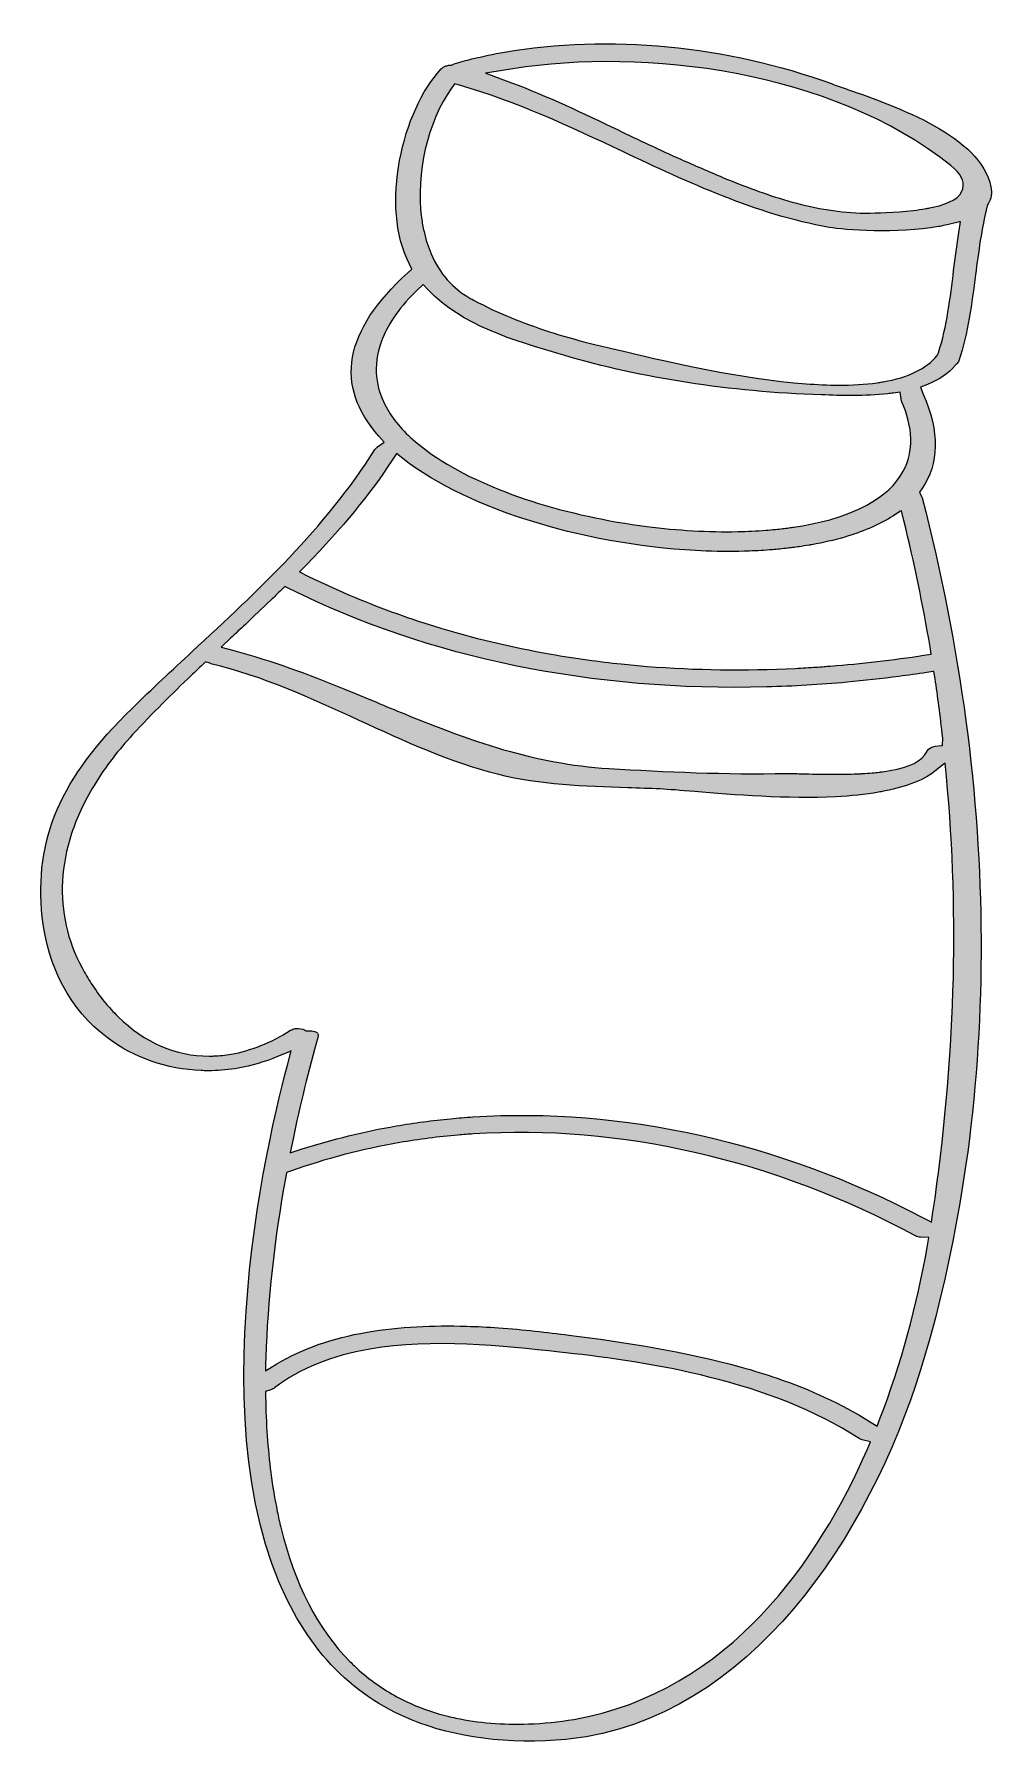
# Model space of a CAD drawing. Header units: inches. Extents: x -812 to 7891, y -3575 to 2748.
# Drawn here: x 1741.4 to 2004.3, y -940.8 to -476 of the extents above; entities that cross this region are included whole.
import ezdxf

# ---------------------------------------------------------------- set-up
doc = ezdxf.new("R2010")
doc.units = ezdxf.units.IN
doc.header["$MEASUREMENT"] = 0
doc.layers.add('Layer 1', color=7, linetype='Continuous')

# ---------------------------------------------------------------- blocks, each defined once
blk = doc.blocks.new('block 75')
at = {"layer": 'Layer 1', "lineweight": 0}
for points, knots in [([(2001.64, -517.55), (1998.93, -503.76), (1976.23, -495.8), (1962.66, -491.03), (1961.08, -490.48), (1959.61, -489.96), (1958.29, -489.47), (1929.96, -479.13), (1897.53, -476.01), (1869.33, -480.89), (1866.36, -481.41), (1863.43, -482.02), (1860.51, -482.75), (1858.9, -483.15), (1857.29, -483.58), (1855.69, -484.06), (1855.69, -484.06), (1854.91, -484.45), (1854.91, -484.45), (1854.91, -484.45), (1854.77, -484.46), (1854.77, -484.46), (1854.77, -484.46), (1854.52, -484.48), (1854.52, -484.48), (1854.33, -484.46), (1854.15, -484.49), (1853.97, -484.53), (1853.78, -484.56), (1853.6, -484.6), (1853.43, -484.66), (1852.91, -484.83), (1852.47, -485.11), (1852.11, -485.48), (1841.61, -496.7), (1835.41, -522.87), (1843.48, -538.55), (1843.48, -538.55), (1844.18, -539.92), (1844.18, -539.92), (1844.18, -539.92), (1843.05, -540.93), (1843.05, -540.93), (1825.64, -556.65), (1823.01, -571.6), (1835.17, -585.34), (1835.17, -585.34), (1836.6, -586.97), (1836.6, -586.97), (1836.6, -586.97), (1834.84, -588.24), (1834.84, -588.24), (1834.53, -588.47), (1834.29, -588.71), (1834.12, -588.97), (1820.55, -610.47), (1802.19, -627.51), (1784.41, -643.97), (1779.02, -648.97), (1773.44, -654.14), (1768.05, -659.39), (1748.52, -678.39), (1741.44, -694.84), (1743.64, -716.17), (1745.03, -729.75), (1751.29, -741.38), (1761.26, -748.93), (1768.55, -754.45), (1777.53, -757.56), (1786.86, -757.92), (1787.42, -757.95), (1787.99, -757.96), (1788.56, -757.96), (1788.95, -757.96), (1789.35, -757.95), (1789.74, -757.95), (1792.11, -757.9), (1794.5, -757.67), (1796.88, -757.26), (1800.54, -756.61), (1804.15, -755.57), (1807.65, -754.12), (1807.65, -754.12), (1811.06, -752.7), (1811.06, -752.7), (1811.06, -752.7), (1811.35, -752.58), (1811.35, -752.58), (1811.35, -752.58), (1810.31, -756.45), (1810.31, -756.45), (1803.39, -782.58), (1783.52, -871.27), (1818.89, -915.66), (1824.6, -922.82), (1831.51, -928.43), (1839.58, -932.48), (1839.6, -932.49), (1839.63, -932.5), (1839.66, -932.52), (1851, -938.19), (1864.64, -940.77), (1880.47, -940.23), (1884.18, -940.1), (1887.91, -939.73), (1891.55, -939.1), (1891.56, -939.1), (1891.56, -939.1), (1891.56, -939.1), (1939.82, -930.76), (1970.88, -879.75), (1983.88, -834.8), (2004.33, -763.93), (2003.98, -683.39), (1982.93, -602.11), (1982.93, -602.11), (1982.73, -601.75), (1982.73, -601.75), (1982.73, -601.75), (1982.23, -600.59), (1982.23, -600.59), (1982.23, -600.59), (1982.86, -599.7), (1982.86, -599.7), (1987.57, -592.87), (1987.7, -584.18), (1983.25, -573.91), (1983.25, -573.91), (1982.47, -572.04), (1982.47, -572.04), (1982.47, -572.04), (1984.35, -571.28), (1984.35, -571.28), (1987.64, -569.96), (1990.12, -568.28), (1991.89, -566.12), (1991.89, -566.12), (1992.02, -565.97), (1992.02, -565.97), (1992.02, -565.97), (1992.17, -565.84), (1992.17, -565.84), (1992.6, -565.5), (1992.83, -565.23), (1992.95, -564.86), (1995.38, -557.28), (1996.44, -549.24), (1997.45, -541.46), (1998.24, -535.3), (1999.09, -528.92), (2000.62, -522.72), (2000.62, -522.72), (2000.68, -522.42), (2000.68, -522.42), (2000.68, -522.42), (2000.86, -522.13), (2000.86, -522.13), (2001.74, -520.73), (2001.99, -519.27), (2001.64, -517.55)], [0, 0, 0, 0, 1, 1, 1, 2, 2, 2, 3, 3, 3, 4, 4, 4, 5, 5, 5, 6, 6, 6, 7, 7, 7, 8, 8, 8, 9, 9, 9, 10, 10, 10, 11, 11, 11, 12, 12, 12, 13, 13, 13, 14, 14, 14, 15, 15, 15, 16, 16, 16, 17, 17, 17, 18, 18, 18, 19, 19, 19, 20, 20, 20, 21, 21, 21, 22, 22, 22, 23, 23, 23, 24, 24, 24, 25, 25, 25, 26, 26, 26, 27, 27, 27, 28, 28, 28, 29, 29, 29, 30, 30, 30, 31, 31, 31, 32, 32, 32, 33, 33, 33, 34, 34, 34, 35, 35, 35, 36, 36, 36, 37, 37, 37, 38, 38, 38, 39, 39, 39, 40, 40, 40, 41, 41, 41, 42, 42, 42, 43, 43, 43, 44, 44, 44, 45, 45, 45, 46, 46, 46, 47, 47, 47, 48, 48, 48, 49, 49, 49, 50, 50, 50, 51, 51, 51, 52, 52, 52, 53, 53, 53, 53]), ([(1985.81, -523.1), (1985.55, -523.16), (1985.29, -523.22), (1985.02, -523.27), (1984.66, -523.34), (1984.3, -523.41), (1983.92, -523.47), (1982.81, -523.66), (1981.66, -523.83), (1980.5, -523.96), (1975.46, -524.56), (1970.31, -524.66), (1967.76, -524.67), (1966.75, -524.67), (1966.14, -524.66), (1966.12, -524.66), (1959.52, -524.46), (1952.9, -523.19), (1946.4, -521.33), (1940.36, -519.6), (1934.43, -517.35), (1928.69, -514.96), (1924.79, -513.34), (1920.98, -511.65), (1917.29, -510.02), (1911.54, -507.48), (1905.79, -504.74), (1900.23, -502.07), (1890.84, -497.57), (1881.12, -492.91), (1871.24, -489.22), (1871.24, -489.22), (1864.25, -486.6), (1864.25, -486.6), (1864.25, -486.6), (1864.2, -486.58), (1864.2, -486.58), (1864.2, -486.58), (1871.63, -485.41), (1871.63, -485.41), (1907.35, -479.78), (1958.03, -485.75), (1990.73, -511.73), (1993.41, -513.86), (1994.51, -515.97), (1993.98, -518.04), (1993.36, -520.39), (1990.77, -522.03), (1985.81, -523.1)], [0, 0, 0, 0, 1, 1, 1, 2, 2, 2, 3, 3, 3, 4, 4, 4, 5, 5, 5, 6, 6, 6, 7, 7, 7, 8, 8, 8, 9, 9, 9, 10, 10, 10, 11, 11, 11, 12, 12, 12, 13, 13, 13, 14, 14, 14, 15, 15, 15, 16, 16, 16, 16]), ([(1855.75, -489.54), (1855.75, -489.54), (1857.1, -489.92), (1857.1, -489.92), (1872.63, -494.32), (1887.31, -501.25), (1901.51, -507.94), (1919.32, -516.33), (1937.72, -525.01), (1957.68, -528.58), (1961.77, -529.32), (1976.14, -530.28), (1987.39, -528.34), (1987.85, -528.26), (1988.3, -528.18), (1988.75, -528.08), (1989.34, -527.97), (1989.92, -527.84), (1990.49, -527.7), (1990.49, -527.7), (1993.09, -527.09), (1993.09, -527.09), (1993.09, -527.09), (1993.39, -527.02), (1993.39, -527.02), (1993.39, -527.02), (1992.91, -529.95), (1992.91, -529.95), (1992.35, -533.39), (1991.93, -536.85), (1991.5, -540.29), (1990.61, -547.72), (1989.66, -555.38), (1987.35, -562.73), (1987.35, -562.73), (1987.24, -563.08), (1987.24, -563.08), (1987.24, -563.08), (1987.01, -563.38), (1987.01, -563.38), (1984.11, -566.97), (1979.18, -569.39), (1972.33, -570.58), (1972.25, -570.59), (1972.17, -570.61), (1972.09, -570.62), (1971.63, -570.7), (1971.16, -570.77), (1970.68, -570.84), (1967.42, -571.29), (1963.86, -571.48), (1960.13, -571.47), (1957.29, -571.46), (1954.34, -571.33), (1951.35, -571.1), (1933.61, -569.78), (1914.03, -565.16), (1902.88, -562.53), (1902.88, -562.53), (1898.58, -561.54), (1898.58, -561.54), (1896.44, -561.05), (1894.36, -560.55), (1892.35, -560.03), (1888.55, -559.06), (1884.98, -558.03), (1881.59, -556.95), (1877.85, -555.74), (1874.35, -554.47), (1871.04, -553.1), (1867.54, -551.66), (1864.25, -550.11), (1861.14, -548.44), (1860.73, -548.23), (1860.32, -548.01), (1859.92, -547.79), (1855.28, -545.23), (1851.72, -541.13), (1849.41, -535.76), (1848.61, -533.9), (1847.96, -531.88), (1847.46, -529.72), (1847.18, -528.49), (1846.95, -527.22), (1846.79, -525.94), (1845.21, -513.92), (1848.36, -499.93), (1854.94, -490.68), (1854.94, -490.68), (1855.66, -489.66), (1855.66, -489.66), (1855.66, -489.66), (1855.75, -489.54), (1855.75, -489.54)], [0, 0, 0, 0, 1, 1, 1, 2, 2, 2, 3, 3, 3, 4, 4, 4, 5, 5, 5, 6, 6, 6, 7, 7, 7, 8, 8, 8, 9, 9, 9, 10, 10, 10, 11, 11, 11, 12, 12, 12, 13, 13, 13, 14, 14, 14, 15, 15, 15, 16, 16, 16, 17, 17, 17, 18, 18, 18, 19, 19, 19, 20, 20, 20, 21, 21, 21, 22, 22, 22, 23, 23, 23, 24, 24, 24, 25, 25, 25, 26, 26, 26, 27, 27, 27, 28, 28, 28, 29, 29, 29, 30, 30, 30, 31, 31, 31, 31]), ([(1845.04, -546.17), (1845.27, -545.93), (1845.51, -545.7), (1845.75, -545.47), (1845.75, -545.47), (1847.02, -544.27), (1847.02, -544.27), (1847.02, -544.27), (1847.19, -544.11), (1847.19, -544.11), (1847.19, -544.11), (1848.57, -545.56), (1848.57, -545.56), (1857.61, -555.17), (1872.05, -559.41), (1884.78, -563.15), (1884.78, -563.15), (1885.46, -563.35), (1885.46, -563.35), (1906.85, -569.64), (1930.37, -573.28), (1955.6, -574.12), (1960.87, -574.31), (1967.31, -574.53), (1973.64, -573.82), (1974.11, -573.76), (1974.59, -573.7), (1975.06, -573.64), (1975.06, -573.64), (1976.92, -573.37), (1976.92, -573.37), (1976.92, -573.37), (1977.27, -575.24), (1977.27, -575.24), (1977.27, -575.24), (1977.32, -575.79), (1977.32, -575.79), (1980.54, -583.02), (1980.7, -589.46), (1977.79, -594.87), (1973.89, -602.16), (1964.42, -607.3), (1950.41, -609.72), (1949.64, -609.85), (1948.87, -609.98), (1948.08, -610.09), (1947.63, -610.16), (1947.17, -610.22), (1946.71, -610.28), (1946.15, -610.36), (1945.59, -610.43), (1945.02, -610.5), (1944.37, -610.58), (1943.71, -610.65), (1943.04, -610.72), (1943.04, -610.72), (1942.97, -610.72), (1942.97, -610.72), (1942.14, -610.81), (1941.3, -610.88), (1940.46, -610.95), (1940.45, -610.94), (1940.44, -610.95), (1940.43, -610.95), (1937.94, -611.14), (1935.39, -611.27), (1932.79, -611.32), (1924.83, -611.48), (1916.45, -610.99), (1908.07, -609.92), (1886.59, -607.17), (1865.15, -600.57), (1851.02, -591.28), (1848.6, -589.69), (1846.39, -588.02), (1844.44, -586.28), (1841.11, -583.31), (1838.51, -580.13), (1836.81, -576.77), (1834.63, -572.45), (1833.3, -566.55), (1835.88, -559.54), (1837.39, -555.43), (1840.24, -550.94), (1845.04, -546.17)], [0, 0, 0, 0, 1, 1, 1, 2, 2, 2, 3, 3, 3, 4, 4, 4, 5, 5, 5, 6, 6, 6, 7, 7, 7, 8, 8, 8, 9, 9, 9, 10, 10, 10, 11, 11, 11, 12, 12, 12, 13, 13, 13, 14, 14, 14, 15, 15, 15, 16, 16, 16, 17, 17, 17, 18, 18, 18, 19, 19, 19, 20, 20, 20, 21, 21, 21, 22, 22, 22, 23, 23, 23, 24, 24, 24, 25, 25, 25, 26, 26, 26, 27, 27, 27, 28, 28, 28, 28]), ([(1985.43, -644.65), (1985.43, -644.65), (1983.43, -644.95), (1983.43, -644.95), (1974.89, -646.25), (1966.42, -647.23), (1958.04, -647.88), (1957.44, -647.94), (1956.84, -647.98), (1956.25, -648.02), (1955.54, -648.08), (1954.83, -648.13), (1954.12, -648.18), (1952.25, -648.3), (1950.38, -648.41), (1948.53, -648.51), (1934.78, -649.19), (1921.3, -649.01), (1908.16, -647.96), (1905.8, -647.77), (1903.44, -647.55), (1901.09, -647.31), (1898.02, -646.99), (1894.97, -646.62), (1891.95, -646.2), (1888.6, -645.74), (1885.29, -645.23), (1882, -644.65), (1871.15, -642.75), (1860.58, -640.22), (1850.35, -637.05), (1846.38, -635.84), (1842.47, -634.52), (1838.61, -633.1), (1830.87, -630.28), (1823.35, -627.07), (1816.06, -623.49), (1816.06, -623.49), (1813.61, -622.3), (1813.61, -622.3), (1813.61, -622.3), (1815.51, -620.33), (1815.51, -620.33), (1825.3, -610.23), (1832.7, -601.21), (1838.81, -591.89), (1838.81, -591.89), (1839.88, -590.26), (1839.88, -590.26), (1839.88, -590.26), (1839.99, -590.09), (1839.99, -590.09), (1839.99, -590.09), (1841.69, -591.43), (1841.69, -591.43), (1859.89, -605.79), (1893.39, -615.45), (1924.2, -616.6), (1928.18, -616.75), (1932.12, -616.76), (1935.97, -616.61), (1938.08, -616.54), (1940.17, -616.41), (1942.22, -616.23), (1943.59, -616.13), (1944.94, -616), (1946.28, -615.83), (1946.74, -615.78), (1947.19, -615.73), (1947.64, -615.67), (1948.25, -615.6), (1948.85, -615.51), (1949.45, -615.42), (1950.37, -615.29), (1951.29, -615.15), (1952.19, -614.99), (1952.28, -614.98), (1952.38, -614.97), (1952.47, -614.95), (1953.03, -614.85), (1953.58, -614.75), (1954.13, -614.65), (1957.15, -614.07), (1959.99, -613.38), (1962.63, -612.58), (1967.41, -611.12), (1971.55, -609.28), (1974.99, -607.08), (1974.99, -607.08), (1977.05, -605.78), (1977.05, -605.78), (1977.05, -605.78), (1977.31, -605.62), (1977.31, -605.62), (1977.31, -605.62), (1977.96, -608.3), (1977.96, -608.3), (1980.74, -619.59), (1983.13, -631.15), (1985.09, -642.66), (1985.09, -642.66), (1985.43, -644.65), (1985.43, -644.65)], [0, 0, 0, 0, 1, 1, 1, 2, 2, 2, 3, 3, 3, 4, 4, 4, 5, 5, 5, 6, 6, 6, 7, 7, 7, 8, 8, 8, 9, 9, 9, 10, 10, 10, 11, 11, 11, 12, 12, 12, 13, 13, 13, 14, 14, 14, 15, 15, 15, 16, 16, 16, 17, 17, 17, 18, 18, 18, 19, 19, 19, 20, 20, 20, 21, 21, 21, 22, 22, 22, 23, 23, 23, 24, 24, 24, 25, 25, 25, 26, 26, 26, 27, 27, 27, 28, 28, 28, 29, 29, 29, 30, 30, 30, 31, 31, 31, 32, 32, 32, 33, 33, 33, 34, 34, 34, 34]), ([(1805.78, -629.97), (1806.73, -629.06), (1807.68, -628.15), (1808.62, -627.23), (1808.62, -627.23), (1809.5, -626.36), (1809.5, -626.36), (1809.5, -626.36), (1809.61, -626.25), (1809.61, -626.25), (1809.61, -626.25), (1810.87, -626.87), (1810.87, -626.87), (1849.01, -645.8), (1893.26, -654.84), (1940.68, -653.57), (1947.89, -653.38), (1955.17, -652.95), (1962.51, -652.28), (1967.18, -651.86), (1971.88, -651.34), (1976.6, -650.71), (1979.12, -650.39), (1981.65, -650.03), (1984.19, -649.64), (1984.19, -649.64), (1985.86, -649.4), (1985.86, -649.4), (1985.86, -649.4), (1986.15, -649.36), (1986.15, -649.36), (1986.15, -649.36), (1986.46, -651.33), (1986.46, -651.33), (1987.15, -656.07), (1987.83, -661.19), (1988.54, -667.46), (1988.54, -667.46), (1988.48, -669.46), (1988.48, -669.46), (1988.48, -669.46), (1988.19, -669.49), (1988.19, -669.49), (1988.19, -669.49), (1986.5, -669.69), (1986.5, -669.69), (1985.7, -669.84), (1984.64, -670.21), (1984.12, -671.27), (1982.89, -673.74), (1979.64, -675.39), (1974.24, -676.33), (1973.57, -676.44), (1972.88, -676.55), (1972.17, -676.63), (1971.87, -676.68), (1971.56, -676.71), (1971.25, -676.74), (1970.64, -676.82), (1970.01, -676.88), (1969.37, -676.93), (1968.5, -677.01), (1967.61, -677.07), (1966.71, -677.12), (1966.38, -677.15), (1966.05, -677.17), (1965.71, -677.17), (1965.3, -677.19), (1964.89, -677.21), (1964.48, -677.23), (1962.49, -677.3), (1960.5, -677.32), (1958.59, -677.32), (1955.48, -677.32), (1952.59, -677.24), (1950.28, -677.18), (1950.28, -677.18), (1950.19, -677.18), (1950.19, -677.18), (1948.39, -677.11), (1946.96, -677.09), (1946.06, -677.1), (1929.56, -677.44), (1913.08, -676.64), (1897.71, -675.74), (1877.49, -674.56), (1859.47, -667.99), (1842.2, -660.92), (1839.62, -659.86), (1837.06, -658.8), (1834.51, -657.74), (1831.59, -656.52), (1828.64, -655.29), (1825.67, -654.09), (1816, -650.14), (1806.04, -646.38), (1795.71, -643.68), (1795.71, -643.68), (1792.26, -642.78), (1792.26, -642.78), (1792.26, -642.78), (1794.86, -640.32), (1794.86, -640.32), (1796.2, -639.06), (1797.54, -637.8), (1798.88, -636.54), (1801.19, -634.36), (1803.49, -632.17), (1805.78, -629.97)], [0, 0, 0, 0, 1, 1, 1, 2, 2, 2, 3, 3, 3, 4, 4, 4, 5, 5, 5, 6, 6, 6, 7, 7, 7, 8, 8, 8, 9, 9, 9, 10, 10, 10, 11, 11, 11, 12, 12, 12, 13, 13, 13, 14, 14, 14, 15, 15, 15, 16, 16, 16, 17, 17, 17, 18, 18, 18, 19, 19, 19, 20, 20, 20, 21, 21, 21, 22, 22, 22, 23, 23, 23, 24, 24, 24, 25, 25, 25, 26, 26, 26, 27, 27, 27, 28, 28, 28, 29, 29, 29, 30, 30, 30, 31, 31, 31, 32, 32, 32, 33, 33, 33, 34, 34, 34, 35, 35, 35, 36, 36, 36, 36]), ([(1811.19, -746.96), (1805.8, -750.36), (1800.34, -752.53), (1794.97, -753.46), (1793.41, -753.73), (1791.86, -753.89), (1790.33, -753.95), (1789.88, -753.97), (1789.44, -753.98), (1789, -753.98), (1779.91, -753.98), (1771.44, -750.29), (1764.32, -743.32), (1761.67, -740.74), (1759.21, -737.71), (1756.98, -734.24), (1756.11, -732.89), (1755.27, -731.48), (1754.47, -730), (1750.45, -722.54), (1748.7, -714.56), (1749.14, -706.37), (1749.37, -702.11), (1750.2, -697.79), (1751.62, -693.47), (1753.05, -689.1), (1755.08, -684.71), (1757.71, -680.37), (1759.23, -677.84), (1760.96, -675.32), (1762.89, -672.83), (1764.52, -670.71), (1766.3, -668.61), (1768.22, -666.53), (1773.57, -660.72), (1779.13, -655.24), (1784.15, -650.43), (1785.19, -649.43), (1786.2, -648.47), (1787.18, -647.54), (1787.18, -647.54), (1788.06, -646.74), (1788.06, -646.74), (1788.06, -646.74), (1789.19, -647.1), (1789.19, -647.1), (1789.36, -647.18), (1789.52, -647.24), (1789.46, -647.25), (1789.46, -647.25), (1789.45, -647.25), (1789.45, -647.26), (1803.67, -650.61), (1816.95, -656.74), (1829.79, -662.65), (1841.97, -668.27), (1854.55, -674.06), (1867.79, -677.41), (1878.89, -680.23), (1891.1, -680.62), (1902.9, -681), (1905.86, -681.1), (1908.77, -681.2), (1911.64, -681.32), (1914.01, -681.43), (1917.26, -681.71), (1921.1, -682.03), (1931.6, -682.9), (1946.23, -684.13), (1959.52, -683.43), (1963.56, -683.22), (1967.47, -682.83), (1971.1, -682.2), (1971.33, -682.16), (1971.55, -682.12), (1971.77, -682.08), (1974.83, -681.53), (1977.53, -680.82), (1979.88, -679.96), (1982.5, -679), (1984.68, -677.85), (1986.38, -676.51), (1986.38, -676.51), (1988.95, -674.49), (1988.95, -674.49), (1988.95, -674.49), (1989.22, -674.28), (1989.22, -674.28), (1989.22, -674.28), (1989.55, -677.9), (1989.55, -677.9), (1993.13, -716.78), (1991.91, -755.56), (1985.88, -796.4), (1985.88, -796.4), (1985.49, -799.16), (1985.49, -799.16), (1985.49, -799.16), (1985.21, -799.01), (1985.21, -799.01), (1985.21, -799.01), (1983.01, -797.86), (1983.01, -797.86), (1943.98, -777.34), (1901.3, -767.89), (1860.75, -770.53), (1858.74, -770.65), (1856.73, -770.81), (1854.73, -771), (1849.74, -771.48), (1844.79, -772.14), (1839.89, -772.98), (1831.22, -774.48), (1822.59, -776.6), (1814.28, -779.24), (1814.28, -779.24), (1811.06, -780.26), (1811.06, -780.26), (1811.06, -780.26), (1811.08, -780.19), (1811.08, -780.19), (1811.08, -780.19), (1811.74, -776.95), (1811.74, -776.95), (1813.75, -767.3), (1816.12, -757.6), (1818.6, -748.93), (1818.83, -748.15), (1818.6, -747.87), (1818.52, -747.78), (1818.2, -747.39), (1817.34, -747.01), (1816.07, -747.07), (1816.07, -747.07), (1815.99, -747.07), (1815.99, -747.07), (1815.99, -747.07), (1815.46, -747.1), (1815.46, -747.1), (1815.46, -747.1), (1815.45, -747.1), (1815.45, -747.1), (1815.45, -747.1), (1815, -746.87), (1815, -746.87), (1814.3, -746.55), (1813.55, -746.39), (1812.82, -746.44), (1812.82, -746.44), (1812.74, -746.44), (1812.74, -746.44), (1812.65, -746.45), (1812.55, -746.47), (1812.45, -746.48), (1812.01, -746.58), (1811.57, -746.72), (1811.19, -746.96)], [0, 0, 0, 0, 1, 1, 1, 2, 2, 2, 3, 3, 3, 4, 4, 4, 5, 5, 5, 6, 6, 6, 7, 7, 7, 8, 8, 8, 9, 9, 9, 10, 10, 10, 11, 11, 11, 12, 12, 12, 13, 13, 13, 14, 14, 14, 15, 15, 15, 16, 16, 16, 17, 17, 17, 18, 18, 18, 19, 19, 19, 20, 20, 20, 21, 21, 21, 22, 22, 22, 23, 23, 23, 24, 24, 24, 25, 25, 25, 26, 26, 26, 27, 27, 27, 28, 28, 28, 29, 29, 29, 30, 30, 30, 31, 31, 31, 32, 32, 32, 33, 33, 33, 34, 34, 34, 35, 35, 35, 36, 36, 36, 37, 37, 37, 38, 38, 38, 39, 39, 39, 40, 40, 40, 41, 41, 41, 42, 42, 42, 43, 43, 43, 44, 44, 44, 45, 45, 45, 46, 46, 46, 47, 47, 47, 48, 48, 48, 49, 49, 49, 50, 50, 50, 51, 51, 51, 52, 52, 52, 52]), ([(1804.39, -837.71), (1804.39, -837.71), (1804.44, -835.95), (1804.44, -835.95), (1804.89, -820.74), (1806.7, -804.2), (1809.86, -786.8), (1809.86, -786.8), (1810.05, -785.68), (1810.05, -785.68), (1810.05, -785.68), (1811.13, -785.29), (1811.13, -785.29), (1820.7, -781.87), (1830.72, -779.27), (1840.87, -777.51), (1846.11, -776.6), (1851.42, -775.92), (1856.76, -775.45), (1858.12, -775.34), (1859.48, -775.24), (1860.85, -775.15), (1900.67, -772.56), (1942.68, -782.16), (1981.13, -802.89), (1981.52, -803.11), (1981.98, -803.22), (1982.5, -803.23), (1982.5, -803.23), (1984.78, -803.3), (1984.78, -803.3), (1984.78, -803.3), (1984.38, -805.54), (1984.38, -805.54), (1981.47, -822.11), (1977.15, -837.88), (1971.53, -852.4), (1971.53, -852.4), (1970.66, -854.64), (1970.66, -854.64), (1970.66, -854.64), (1970.42, -854.49), (1970.42, -854.49), (1970.42, -854.49), (1968.63, -853.36), (1968.63, -853.36), (1960.9, -848.48), (1952.4, -844.66), (1943.52, -841.61), (1940.29, -840.49), (1937.01, -839.48), (1933.7, -838.56), (1918.17, -834.23), (1901.92, -831.81), (1886.84, -829.86), (1880.99, -829.1), (1874.5, -828.36), (1867.69, -827.89), (1864.84, -827.68), (1861.94, -827.53), (1859.01, -827.45), (1859.01, -827.45), (1858.98, -827.45), (1858.98, -827.45), (1850.02, -827.19), (1840.79, -827.55), (1832, -829.07), (1822.48, -830.71), (1814.22, -833.62), (1807.44, -837.69), (1807.44, -837.69), (1804.33, -839.57), (1804.33, -839.57), (1804.33, -839.57), (1804.39, -837.71), (1804.39, -837.71)], [0, 0, 0, 0, 1, 1, 1, 2, 2, 2, 3, 3, 3, 4, 4, 4, 5, 5, 5, 6, 6, 6, 7, 7, 7, 8, 8, 8, 9, 9, 9, 10, 10, 10, 11, 11, 11, 12, 12, 12, 13, 13, 13, 14, 14, 14, 15, 15, 15, 16, 16, 16, 17, 17, 17, 18, 18, 18, 19, 19, 19, 20, 20, 20, 21, 21, 21, 22, 22, 22, 23, 23, 23, 24, 24, 24, 25, 25, 25, 25]), ([(1827.31, -918.66), (1818.54, -909.8), (1812.25, -897.58), (1808.51, -882.13), (1808.16, -880.74), (1807.85, -879.32), (1807.56, -877.88), (1806.85, -874.49), (1806.27, -870.96), (1805.8, -867.28), (1804.97, -860.84), (1804.5, -853.96), (1804.38, -846.65), (1804.38, -846.65), (1804.36, -845.18), (1804.36, -845.18), (1804.36, -845.18), (1805.76, -844.73), (1805.76, -844.73), (1806.22, -844.59), (1806.52, -844.43), (1806.8, -844.22), (1813.73, -838.94), (1822.22, -835.49), (1832.73, -833.67), (1849.78, -830.72), (1868.91, -832.81), (1884.3, -834.49), (1884.3, -834.49), (1886.07, -834.69), (1886.07, -834.69), (1908.68, -837.15), (1941.53, -842.24), (1965.78, -857.98), (1966.01, -858.15), (1966.29, -858.26), (1966.62, -858.35), (1966.62, -858.35), (1968.89, -858.92), (1968.89, -858.92), (1968.89, -858.92), (1967.97, -861.05), (1967.97, -861.05), (1955.08, -890.44), (1930.79, -927.01), (1888.17, -934.38), (1884.17, -935.07), (1880.02, -935.49), (1875.85, -935.64), (1868.78, -935.88), (1862.2, -935.35), (1856.13, -934.04), (1855.4, -933.89), (1854.68, -933.73), (1853.97, -933.55), (1850.91, -932.79), (1847.98, -931.83), (1845.19, -930.67), (1845.19, -930.67), (1845.19, -930.67), (1845.18, -930.67), (1841.14, -928.99), (1837.39, -926.89), (1833.94, -924.38), (1832.05, -923), (1830.25, -921.49), (1828.54, -919.87), (1828.12, -919.47), (1827.71, -919.07), (1827.31, -918.66)], [0, 0, 0, 0, 1, 1, 1, 2, 2, 2, 3, 3, 3, 4, 4, 4, 5, 5, 5, 6, 6, 6, 7, 7, 7, 8, 8, 8, 9, 9, 9, 10, 10, 10, 11, 11, 11, 12, 12, 12, 13, 13, 13, 14, 14, 14, 15, 15, 15, 16, 16, 16, 17, 17, 17, 18, 18, 18, 19, 19, 19, 20, 20, 20, 21, 21, 21, 22, 22, 22, 23, 23, 23, 23])]:
    blk.add_open_spline(points, degree=3, knots=knots, dxfattribs=at)
blk = doc.blocks.new('block 58')
at = {"layer": 'Layer 1', "true_color": 0x264847}
h = blk.add_hatch(color=129, dxfattribs=at)
h.dxf.hatch_style = 2
edge = h.paths.add_edge_path()
edge.add_spline(control_points=[(2001.64, -517.55), (1998.93, -503.76), (1976.23, -495.8), (1962.66, -491.03), (1961.08, -490.48), (1959.61, -489.96), (1958.29, -489.47), (1929.96, -479.13), (1897.53, -476.01), (1869.33, -480.89), (1866.36, -481.41), (1863.43, -482.02), (1860.51, -482.75), (1858.9, -483.15), (1857.29, -483.58), (1855.69, -484.06), (1855.69, -484.06), (1854.91, -484.45), (1854.91, -484.45), (1854.91, -484.45), (1854.77, -484.46), (1854.77, -484.46), (1854.77, -484.46), (1854.52, -484.48), (1854.52, -484.48), (1854.33, -484.46), (1854.15, -484.49), (1853.97, -484.53), (1853.78, -484.56), (1853.6, -484.6), (1853.43, -484.66), (1852.91, -484.83), (1852.47, -485.11), (1852.11, -485.48), (1841.61, -496.7), (1835.41, -522.87), (1843.48, -538.55), (1843.48, -538.55), (1844.18, -539.92), (1844.18, -539.92), (1844.18, -539.92), (1843.05, -540.93), (1843.05, -540.93), (1825.64, -556.65), (1823.01, -571.6), (1835.17, -585.34), (1835.17, -585.34), (1836.6, -586.97), (1836.6, -586.97), (1836.6, -586.97), (1834.84, -588.24), (1834.84, -588.24), (1834.53, -588.47), (1834.29, -588.71), (1834.12, -588.97), (1820.55, -610.47), (1802.19, -627.51), (1784.41, -643.97), (1779.02, -648.97), (1773.44, -654.14), (1768.05, -659.39), (1748.52, -678.39), (1741.44, -694.84), (1743.64, -716.17), (1745.03, -729.75), (1751.29, -741.38), (1761.26, -748.93), (1768.55, -754.45), (1777.53, -757.56), (1786.86, -757.92), (1787.42, -757.95), (1787.99, -757.96), (1788.56, -757.96), (1788.95, -757.96), (1789.35, -757.95), (1789.74, -757.95), (1792.11, -757.9), (1794.5, -757.67), (1796.88, -757.26), (1800.54, -756.61), (1804.15, -755.57), (1807.65, -754.12), (1807.65, -754.12), (1811.06, -752.7), (1811.06, -752.7), (1811.06, -752.7), (1811.35, -752.58), (1811.35, -752.58), (1811.35, -752.58), (1810.31, -756.45), (1810.31, -756.45), (1803.39, -782.58), (1783.52, -871.27), (1818.89, -915.66), (1824.6, -922.82), (1831.51, -928.43), (1839.58, -932.48), (1839.6, -932.49), (1839.63, -932.5), (1839.66, -932.52), (1851, -938.19), (1864.64, -940.77), (1880.47, -940.23), (1884.18, -940.1), (1887.91, -939.73), (1891.55, -939.1), (1891.56, -939.1), (1891.56, -939.1), (1891.56, -939.1), (1939.82, -930.76), (1970.88, -879.75), (1983.88, -834.8), (2004.33, -763.93), (2003.98, -683.39), (1982.93, -602.11), (1982.93, -602.11), (1982.73, -601.75), (1982.73, -601.75), (1982.73, -601.75), (1982.23, -600.59), (1982.23, -600.59), (1982.23, -600.59), (1982.86, -599.7), (1982.86, -599.7), (1987.57, -592.87), (1987.7, -584.18), (1983.25, -573.91), (1983.25, -573.91), (1982.47, -572.04), (1982.47, -572.04), (1982.47, -572.04), (1984.35, -571.28), (1984.35, -571.28), (1987.64, -569.96), (1990.12, -568.28), (1991.89, -566.12), (1991.89, -566.12), (1992.02, -565.97), (1992.02, -565.97), (1992.02, -565.97), (1992.17, -565.84), (1992.17, -565.84), (1992.6, -565.5), (1992.83, -565.23), (1992.95, -564.86), (1995.38, -557.28), (1996.44, -549.24), (1997.45, -541.46), (1998.24, -535.3), (1999.09, -528.92), (2000.62, -522.72), (2000.62, -522.72), (2000.68, -522.42), (2000.68, -522.42), (2000.68, -522.42), (2000.86, -522.13), (2000.86, -522.13), (2001.74, -520.73), (2001.99, -519.27), (2001.64, -517.55)], knot_values=[0, 0, 0, 0, 1, 1, 1, 2, 2, 2, 3, 3, 3, 4, 4, 4, 5, 5, 5, 6, 6, 6, 7, 7, 7, 8, 8, 8, 9, 9, 9, 10, 10, 10, 11, 11, 11, 12, 12, 12, 13, 13, 13, 14, 14, 14, 15, 15, 15, 16, 16, 16, 17, 17, 17, 18, 18, 18, 19, 19, 19, 20, 20, 20, 21, 21, 21, 22, 22, 22, 23, 23, 23, 24, 24, 24, 25, 25, 25, 26, 26, 26, 27, 27, 27, 28, 28, 28, 29, 29, 29, 30, 30, 30, 31, 31, 31, 32, 32, 32, 33, 33, 33, 34, 34, 34, 35, 35, 35, 36, 36, 36, 37, 37, 37, 38, 38, 38, 39, 39, 39, 40, 40, 40, 41, 41, 41, 42, 42, 42, 43, 43, 43, 44, 44, 44, 45, 45, 45, 46, 46, 46, 47, 47, 47, 48, 48, 48, 49, 49, 49, 50, 50, 50, 51, 51, 51, 52, 52, 52, 53, 53, 53, 53], degree=3, periodic=1)
edge = h.paths.add_edge_path()
edge.add_spline(control_points=[(1985.81, -523.1), (1985.55, -523.16), (1985.29, -523.22), (1985.02, -523.27), (1984.66, -523.34), (1984.3, -523.41), (1983.92, -523.47), (1982.81, -523.66), (1981.66, -523.83), (1980.5, -523.96), (1975.46, -524.56), (1970.31, -524.66), (1967.76, -524.67), (1966.75, -524.67), (1966.14, -524.66), (1966.12, -524.66), (1959.52, -524.46), (1952.9, -523.19), (1946.4, -521.33), (1940.36, -519.6), (1934.43, -517.35), (1928.69, -514.96), (1924.79, -513.34), (1920.98, -511.65), (1917.29, -510.02), (1911.54, -507.48), (1905.79, -504.74), (1900.23, -502.07), (1890.84, -497.57), (1881.12, -492.91), (1871.24, -489.22), (1871.24, -489.22), (1864.25, -486.6), (1864.25, -486.6), (1864.25, -486.6), (1864.2, -486.58), (1864.2, -486.58), (1864.2, -486.58), (1871.63, -485.41), (1871.63, -485.41), (1907.35, -479.78), (1958.03, -485.75), (1990.73, -511.73), (1993.41, -513.86), (1994.51, -515.97), (1993.98, -518.04), (1993.36, -520.39), (1990.77, -522.03), (1985.81, -523.1)], knot_values=[0, 0, 0, 0, 1, 1, 1, 2, 2, 2, 3, 3, 3, 4, 4, 4, 5, 5, 5, 6, 6, 6, 7, 7, 7, 8, 8, 8, 9, 9, 9, 10, 10, 10, 11, 11, 11, 12, 12, 12, 13, 13, 13, 14, 14, 14, 15, 15, 15, 16, 16, 16, 16], degree=3, periodic=1)
edge = h.paths.add_edge_path()
edge.add_spline(control_points=[(1855.75, -489.54), (1855.75, -489.54), (1857.1, -489.92), (1857.1, -489.92), (1872.63, -494.32), (1887.31, -501.25), (1901.51, -507.94), (1919.32, -516.33), (1937.72, -525.01), (1957.68, -528.58), (1961.77, -529.32), (1976.14, -530.28), (1987.39, -528.34), (1987.85, -528.26), (1988.3, -528.18), (1988.75, -528.08), (1989.34, -527.97), (1989.92, -527.84), (1990.49, -527.7), (1990.49, -527.7), (1993.09, -527.09), (1993.09, -527.09), (1993.09, -527.09), (1993.39, -527.02), (1993.39, -527.02), (1993.39, -527.02), (1992.91, -529.95), (1992.91, -529.95), (1992.35, -533.39), (1991.93, -536.85), (1991.5, -540.29), (1990.61, -547.72), (1989.66, -555.38), (1987.35, -562.73), (1987.35, -562.73), (1987.24, -563.08), (1987.24, -563.08), (1987.24, -563.08), (1987.01, -563.38), (1987.01, -563.38), (1984.11, -566.97), (1979.18, -569.39), (1972.33, -570.58), (1972.25, -570.59), (1972.17, -570.61), (1972.09, -570.62), (1971.63, -570.7), (1971.16, -570.77), (1970.68, -570.84), (1967.42, -571.29), (1963.86, -571.48), (1960.13, -571.47), (1957.29, -571.46), (1954.34, -571.33), (1951.35, -571.1), (1933.61, -569.78), (1914.03, -565.16), (1902.88, -562.53), (1902.88, -562.53), (1898.58, -561.54), (1898.58, -561.54), (1896.44, -561.05), (1894.36, -560.55), (1892.35, -560.03), (1888.55, -559.06), (1884.98, -558.03), (1881.59, -556.95), (1877.85, -555.74), (1874.35, -554.47), (1871.04, -553.1), (1867.54, -551.66), (1864.25, -550.11), (1861.14, -548.44), (1860.73, -548.23), (1860.32, -548.01), (1859.92, -547.79), (1855.28, -545.23), (1851.72, -541.13), (1849.41, -535.76), (1848.61, -533.9), (1847.96, -531.88), (1847.46, -529.72), (1847.18, -528.49), (1846.95, -527.22), (1846.79, -525.94), (1845.21, -513.92), (1848.36, -499.93), (1854.94, -490.68), (1854.94, -490.68), (1855.66, -489.66), (1855.66, -489.66), (1855.66, -489.66), (1855.75, -489.54), (1855.75, -489.54)], knot_values=[0, 0, 0, 0, 1, 1, 1, 2, 2, 2, 3, 3, 3, 4, 4, 4, 5, 5, 5, 6, 6, 6, 7, 7, 7, 8, 8, 8, 9, 9, 9, 10, 10, 10, 11, 11, 11, 12, 12, 12, 13, 13, 13, 14, 14, 14, 15, 15, 15, 16, 16, 16, 17, 17, 17, 18, 18, 18, 19, 19, 19, 20, 20, 20, 21, 21, 21, 22, 22, 22, 23, 23, 23, 24, 24, 24, 25, 25, 25, 26, 26, 26, 27, 27, 27, 28, 28, 28, 29, 29, 29, 30, 30, 30, 31, 31, 31, 31], degree=3, periodic=1)
edge = h.paths.add_edge_path()
edge.add_spline(control_points=[(1985.43, -644.65), (1985.43, -644.65), (1983.43, -644.95), (1983.43, -644.95), (1974.89, -646.25), (1966.42, -647.23), (1958.04, -647.88), (1957.44, -647.94), (1956.84, -647.98), (1956.25, -648.02), (1955.54, -648.08), (1954.83, -648.13), (1954.12, -648.18), (1952.25, -648.3), (1950.38, -648.41), (1948.53, -648.51), (1934.78, -649.19), (1921.3, -649.01), (1908.16, -647.96), (1905.8, -647.77), (1903.44, -647.55), (1901.09, -647.31), (1898.02, -646.99), (1894.97, -646.62), (1891.95, -646.2), (1888.6, -645.74), (1885.29, -645.23), (1882, -644.65), (1871.15, -642.75), (1860.58, -640.22), (1850.35, -637.05), (1846.38, -635.84), (1842.47, -634.52), (1838.61, -633.1), (1830.87, -630.28), (1823.35, -627.07), (1816.06, -623.49), (1816.06, -623.49), (1813.61, -622.3), (1813.61, -622.3), (1813.61, -622.3), (1815.51, -620.33), (1815.51, -620.33), (1825.3, -610.23), (1832.7, -601.21), (1838.81, -591.89), (1838.81, -591.89), (1839.88, -590.26), (1839.88, -590.26), (1839.88, -590.26), (1839.99, -590.09), (1839.99, -590.09), (1839.99, -590.09), (1841.69, -591.43), (1841.69, -591.43), (1859.89, -605.79), (1893.39, -615.45), (1924.2, -616.6), (1928.18, -616.75), (1932.12, -616.76), (1935.97, -616.61), (1938.08, -616.54), (1940.17, -616.41), (1942.22, -616.23), (1943.59, -616.13), (1944.94, -616), (1946.28, -615.83), (1946.74, -615.78), (1947.19, -615.73), (1947.64, -615.67), (1948.25, -615.6), (1948.85, -615.51), (1949.45, -615.42), (1950.37, -615.29), (1951.29, -615.15), (1952.19, -614.99), (1952.28, -614.98), (1952.38, -614.97), (1952.47, -614.95), (1953.03, -614.85), (1953.58, -614.75), (1954.13, -614.65), (1957.15, -614.07), (1959.99, -613.38), (1962.63, -612.58), (1967.41, -611.12), (1971.55, -609.28), (1974.99, -607.08), (1974.99, -607.08), (1977.05, -605.78), (1977.05, -605.78), (1977.05, -605.78), (1977.31, -605.62), (1977.31, -605.62), (1977.31, -605.62), (1977.96, -608.3), (1977.96, -608.3), (1980.74, -619.59), (1983.13, -631.15), (1985.09, -642.66), (1985.09, -642.66), (1985.43, -644.65), (1985.43, -644.65)], knot_values=[0, 0, 0, 0, 1, 1, 1, 2, 2, 2, 3, 3, 3, 4, 4, 4, 5, 5, 5, 6, 6, 6, 7, 7, 7, 8, 8, 8, 9, 9, 9, 10, 10, 10, 11, 11, 11, 12, 12, 12, 13, 13, 13, 14, 14, 14, 15, 15, 15, 16, 16, 16, 17, 17, 17, 18, 18, 18, 19, 19, 19, 20, 20, 20, 21, 21, 21, 22, 22, 22, 23, 23, 23, 24, 24, 24, 25, 25, 25, 26, 26, 26, 27, 27, 27, 28, 28, 28, 29, 29, 29, 30, 30, 30, 31, 31, 31, 32, 32, 32, 33, 33, 33, 34, 34, 34, 34], degree=3, periodic=1)
edge = h.paths.add_edge_path()
edge.add_spline(control_points=[(1845.04, -546.17), (1845.27, -545.93), (1845.51, -545.7), (1845.75, -545.47), (1845.75, -545.47), (1847.02, -544.27), (1847.02, -544.27), (1847.02, -544.27), (1847.19, -544.11), (1847.19, -544.11), (1847.19, -544.11), (1848.57, -545.56), (1848.57, -545.56), (1857.61, -555.17), (1872.05, -559.41), (1884.78, -563.15), (1884.78, -563.15), (1885.46, -563.35), (1885.46, -563.35), (1906.85, -569.64), (1930.37, -573.28), (1955.6, -574.12), (1960.87, -574.31), (1967.31, -574.53), (1973.64, -573.82), (1974.11, -573.76), (1974.59, -573.7), (1975.06, -573.64), (1975.06, -573.64), (1976.92, -573.37), (1976.92, -573.37), (1976.92, -573.37), (1977.27, -575.24), (1977.27, -575.24), (1977.27, -575.24), (1977.32, -575.79), (1977.32, -575.79), (1980.54, -583.02), (1980.7, -589.46), (1977.79, -594.87), (1973.89, -602.16), (1964.42, -607.3), (1950.41, -609.72), (1949.64, -609.85), (1948.87, -609.98), (1948.08, -610.09), (1947.63, -610.16), (1947.17, -610.22), (1946.71, -610.28), (1946.15, -610.36), (1945.59, -610.43), (1945.02, -610.5), (1944.37, -610.58), (1943.71, -610.65), (1943.04, -610.72), (1943.04, -610.72), (1942.97, -610.72), (1942.97, -610.72), (1942.14, -610.81), (1941.3, -610.88), (1940.46, -610.95), (1940.45, -610.94), (1940.44, -610.95), (1940.43, -610.95), (1937.94, -611.14), (1935.39, -611.27), (1932.79, -611.32), (1924.83, -611.48), (1916.45, -610.99), (1908.07, -609.92), (1886.59, -607.17), (1865.15, -600.57), (1851.02, -591.28), (1848.6, -589.69), (1846.39, -588.02), (1844.44, -586.28), (1841.11, -583.31), (1838.51, -580.13), (1836.81, -576.77), (1834.63, -572.45), (1833.3, -566.55), (1835.88, -559.54), (1837.39, -555.43), (1840.24, -550.94), (1845.04, -546.17)], knot_values=[0, 0, 0, 0, 1, 1, 1, 2, 2, 2, 3, 3, 3, 4, 4, 4, 5, 5, 5, 6, 6, 6, 7, 7, 7, 8, 8, 8, 9, 9, 9, 10, 10, 10, 11, 11, 11, 12, 12, 12, 13, 13, 13, 14, 14, 14, 15, 15, 15, 16, 16, 16, 17, 17, 17, 18, 18, 18, 19, 19, 19, 20, 20, 20, 21, 21, 21, 22, 22, 22, 23, 23, 23, 24, 24, 24, 25, 25, 25, 26, 26, 26, 27, 27, 27, 28, 28, 28, 28], degree=3, periodic=1)
edge = h.paths.add_edge_path()
edge.add_spline(control_points=[(1805.78, -629.97), (1806.73, -629.06), (1807.68, -628.15), (1808.62, -627.23), (1808.62, -627.23), (1809.5, -626.36), (1809.5, -626.36), (1809.5, -626.36), (1809.61, -626.25), (1809.61, -626.25), (1809.61, -626.25), (1810.87, -626.87), (1810.87, -626.87), (1849.01, -645.8), (1893.26, -654.84), (1940.68, -653.57), (1947.89, -653.38), (1955.17, -652.95), (1962.51, -652.28), (1967.18, -651.86), (1971.88, -651.34), (1976.6, -650.71), (1979.12, -650.39), (1981.65, -650.03), (1984.19, -649.64), (1984.19, -649.64), (1985.86, -649.4), (1985.86, -649.4), (1985.86, -649.4), (1986.15, -649.36), (1986.15, -649.36), (1986.15, -649.36), (1986.46, -651.33), (1986.46, -651.33), (1987.15, -656.07), (1987.83, -661.19), (1988.54, -667.46), (1988.54, -667.46), (1988.48, -669.46), (1988.48, -669.46), (1988.48, -669.46), (1988.19, -669.49), (1988.19, -669.49), (1988.19, -669.49), (1986.5, -669.69), (1986.5, -669.69), (1985.7, -669.84), (1984.64, -670.21), (1984.12, -671.27), (1982.89, -673.74), (1979.64, -675.39), (1974.24, -676.33), (1973.57, -676.44), (1972.88, -676.55), (1972.17, -676.63), (1971.87, -676.68), (1971.56, -676.71), (1971.25, -676.74), (1970.64, -676.82), (1970.01, -676.88), (1969.37, -676.93), (1968.5, -677.01), (1967.61, -677.07), (1966.71, -677.12), (1966.38, -677.15), (1966.05, -677.17), (1965.71, -677.17), (1965.3, -677.19), (1964.89, -677.21), (1964.48, -677.23), (1962.49, -677.3), (1960.5, -677.32), (1958.59, -677.32), (1955.48, -677.32), (1952.59, -677.24), (1950.28, -677.18), (1950.28, -677.18), (1950.19, -677.18), (1950.19, -677.18), (1948.39, -677.11), (1946.96, -677.09), (1946.06, -677.1), (1929.56, -677.44), (1913.08, -676.64), (1897.71, -675.74), (1877.49, -674.56), (1859.47, -667.99), (1842.2, -660.92), (1839.62, -659.86), (1837.06, -658.8), (1834.51, -657.74), (1831.59, -656.52), (1828.64, -655.29), (1825.67, -654.09), (1816, -650.14), (1806.04, -646.38), (1795.71, -643.68), (1795.71, -643.68), (1792.26, -642.78), (1792.26, -642.78), (1792.26, -642.78), (1794.86, -640.32), (1794.86, -640.32), (1796.2, -639.06), (1797.54, -637.8), (1798.88, -636.54), (1801.19, -634.36), (1803.49, -632.17), (1805.78, -629.97)], knot_values=[0, 0, 0, 0, 1, 1, 1, 2, 2, 2, 3, 3, 3, 4, 4, 4, 5, 5, 5, 6, 6, 6, 7, 7, 7, 8, 8, 8, 9, 9, 9, 10, 10, 10, 11, 11, 11, 12, 12, 12, 13, 13, 13, 14, 14, 14, 15, 15, 15, 16, 16, 16, 17, 17, 17, 18, 18, 18, 19, 19, 19, 20, 20, 20, 21, 21, 21, 22, 22, 22, 23, 23, 23, 24, 24, 24, 25, 25, 25, 26, 26, 26, 27, 27, 27, 28, 28, 28, 29, 29, 29, 30, 30, 30, 31, 31, 31, 32, 32, 32, 33, 33, 33, 34, 34, 34, 35, 35, 35, 36, 36, 36, 36], degree=3, periodic=1)
edge = h.paths.add_edge_path()
edge.add_spline(control_points=[(1811.19, -746.96), (1805.8, -750.36), (1800.34, -752.53), (1794.97, -753.46), (1793.41, -753.73), (1791.86, -753.89), (1790.33, -753.95), (1789.88, -753.97), (1789.44, -753.98), (1789, -753.98), (1779.91, -753.98), (1771.44, -750.29), (1764.32, -743.32), (1761.67, -740.74), (1759.21, -737.71), (1756.98, -734.24), (1756.11, -732.89), (1755.27, -731.48), (1754.47, -730), (1750.45, -722.54), (1748.7, -714.56), (1749.14, -706.37), (1749.37, -702.11), (1750.2, -697.79), (1751.62, -693.47), (1753.05, -689.1), (1755.08, -684.71), (1757.71, -680.37), (1759.23, -677.84), (1760.96, -675.32), (1762.89, -672.83), (1764.52, -670.71), (1766.3, -668.61), (1768.22, -666.53), (1773.57, -660.72), (1779.13, -655.24), (1784.15, -650.43), (1785.19, -649.43), (1786.2, -648.47), (1787.18, -647.54), (1787.18, -647.54), (1788.06, -646.74), (1788.06, -646.74), (1788.06, -646.74), (1789.19, -647.1), (1789.19, -647.1), (1789.36, -647.18), (1789.52, -647.24), (1789.46, -647.25), (1789.46, -647.25), (1789.45, -647.25), (1789.45, -647.26), (1803.67, -650.61), (1816.95, -656.74), (1829.79, -662.65), (1841.97, -668.27), (1854.55, -674.06), (1867.79, -677.41), (1878.89, -680.23), (1891.1, -680.62), (1902.9, -681), (1905.86, -681.1), (1908.77, -681.2), (1911.64, -681.32), (1914.01, -681.43), (1917.26, -681.71), (1921.1, -682.03), (1931.6, -682.9), (1946.23, -684.13), (1959.52, -683.43), (1963.56, -683.22), (1967.47, -682.83), (1971.1, -682.2), (1971.33, -682.16), (1971.55, -682.12), (1971.77, -682.08), (1974.83, -681.53), (1977.53, -680.82), (1979.88, -679.96), (1982.5, -679), (1984.68, -677.85), (1986.38, -676.51), (1986.38, -676.51), (1988.95, -674.49), (1988.95, -674.49), (1988.95, -674.49), (1989.22, -674.28), (1989.22, -674.28), (1989.22, -674.28), (1989.55, -677.9), (1989.55, -677.9), (1993.13, -716.78), (1991.91, -755.56), (1985.88, -796.4), (1985.88, -796.4), (1985.49, -799.16), (1985.49, -799.16), (1985.49, -799.16), (1985.21, -799.01), (1985.21, -799.01), (1985.21, -799.01), (1983.01, -797.86), (1983.01, -797.86), (1943.98, -777.34), (1901.3, -767.89), (1860.75, -770.53), (1858.74, -770.65), (1856.73, -770.81), (1854.73, -771), (1849.74, -771.48), (1844.79, -772.14), (1839.89, -772.98), (1831.22, -774.48), (1822.59, -776.6), (1814.28, -779.24), (1814.28, -779.24), (1811.06, -780.26), (1811.06, -780.26), (1811.06, -780.26), (1811.08, -780.19), (1811.08, -780.19), (1811.08, -780.19), (1811.74, -776.95), (1811.74, -776.95), (1813.75, -767.3), (1816.12, -757.6), (1818.6, -748.93), (1818.83, -748.15), (1818.6, -747.87), (1818.52, -747.78), (1818.2, -747.39), (1817.34, -747.01), (1816.07, -747.07), (1816.07, -747.07), (1815.99, -747.07), (1815.99, -747.07), (1815.99, -747.07), (1815.46, -747.1), (1815.46, -747.1), (1815.46, -747.1), (1815.45, -747.1), (1815.45, -747.1), (1815.45, -747.1), (1815, -746.87), (1815, -746.87), (1814.3, -746.55), (1813.55, -746.39), (1812.82, -746.44), (1812.82, -746.44), (1812.74, -746.44), (1812.74, -746.44), (1812.65, -746.45), (1812.55, -746.47), (1812.45, -746.48), (1812.01, -746.58), (1811.57, -746.72), (1811.19, -746.96)], knot_values=[0, 0, 0, 0, 1, 1, 1, 2, 2, 2, 3, 3, 3, 4, 4, 4, 5, 5, 5, 6, 6, 6, 7, 7, 7, 8, 8, 8, 9, 9, 9, 10, 10, 10, 11, 11, 11, 12, 12, 12, 13, 13, 13, 14, 14, 14, 15, 15, 15, 16, 16, 16, 17, 17, 17, 18, 18, 18, 19, 19, 19, 20, 20, 20, 21, 21, 21, 22, 22, 22, 23, 23, 23, 24, 24, 24, 25, 25, 25, 26, 26, 26, 27, 27, 27, 28, 28, 28, 29, 29, 29, 30, 30, 30, 31, 31, 31, 32, 32, 32, 33, 33, 33, 34, 34, 34, 35, 35, 35, 36, 36, 36, 37, 37, 37, 38, 38, 38, 39, 39, 39, 40, 40, 40, 41, 41, 41, 42, 42, 42, 43, 43, 43, 44, 44, 44, 45, 45, 45, 46, 46, 46, 47, 47, 47, 48, 48, 48, 49, 49, 49, 50, 50, 50, 51, 51, 51, 52, 52, 52, 52], degree=3, periodic=1)
edge = h.paths.add_edge_path()
edge.add_spline(control_points=[(1804.39, -837.71), (1804.39, -837.71), (1804.44, -835.95), (1804.44, -835.95), (1804.89, -820.74), (1806.7, -804.2), (1809.86, -786.8), (1809.86, -786.8), (1810.05, -785.68), (1810.05, -785.68), (1810.05, -785.68), (1811.13, -785.29), (1811.13, -785.29), (1820.7, -781.87), (1830.72, -779.27), (1840.87, -777.51), (1846.11, -776.6), (1851.42, -775.92), (1856.76, -775.45), (1858.12, -775.34), (1859.48, -775.24), (1860.85, -775.15), (1900.67, -772.56), (1942.68, -782.16), (1981.13, -802.89), (1981.52, -803.11), (1981.98, -803.22), (1982.5, -803.23), (1982.5, -803.23), (1984.78, -803.3), (1984.78, -803.3), (1984.78, -803.3), (1984.38, -805.54), (1984.38, -805.54), (1981.47, -822.11), (1977.15, -837.88), (1971.53, -852.4), (1971.53, -852.4), (1970.66, -854.64), (1970.66, -854.64), (1970.66, -854.64), (1970.42, -854.49), (1970.42, -854.49), (1970.42, -854.49), (1968.63, -853.36), (1968.63, -853.36), (1960.9, -848.48), (1952.4, -844.66), (1943.52, -841.61), (1940.29, -840.49), (1937.01, -839.48), (1933.7, -838.56), (1918.17, -834.23), (1901.92, -831.81), (1886.84, -829.86), (1880.99, -829.1), (1874.5, -828.36), (1867.69, -827.89), (1864.84, -827.68), (1861.94, -827.53), (1859.01, -827.45), (1859.01, -827.45), (1858.98, -827.45), (1858.98, -827.45), (1850.02, -827.19), (1840.79, -827.55), (1832, -829.07), (1822.48, -830.71), (1814.22, -833.62), (1807.44, -837.69), (1807.44, -837.69), (1804.33, -839.57), (1804.33, -839.57), (1804.33, -839.57), (1804.39, -837.71), (1804.39, -837.71)], knot_values=[0, 0, 0, 0, 1, 1, 1, 2, 2, 2, 3, 3, 3, 4, 4, 4, 5, 5, 5, 6, 6, 6, 7, 7, 7, 8, 8, 8, 9, 9, 9, 10, 10, 10, 11, 11, 11, 12, 12, 12, 13, 13, 13, 14, 14, 14, 15, 15, 15, 16, 16, 16, 17, 17, 17, 18, 18, 18, 19, 19, 19, 20, 20, 20, 21, 21, 21, 22, 22, 22, 23, 23, 23, 24, 24, 24, 25, 25, 25, 25], degree=3, periodic=1)
edge = h.paths.add_edge_path()
edge.add_spline(control_points=[(1827.31, -918.66), (1818.54, -909.8), (1812.25, -897.58), (1808.51, -882.13), (1808.16, -880.74), (1807.85, -879.32), (1807.56, -877.88), (1806.85, -874.49), (1806.27, -870.96), (1805.8, -867.28), (1804.97, -860.84), (1804.5, -853.96), (1804.38, -846.65), (1804.38, -846.65), (1804.36, -845.18), (1804.36, -845.18), (1804.36, -845.18), (1805.76, -844.73), (1805.76, -844.73), (1806.22, -844.59), (1806.52, -844.43), (1806.8, -844.22), (1813.73, -838.94), (1822.22, -835.49), (1832.73, -833.67), (1849.78, -830.72), (1868.91, -832.81), (1884.3, -834.49), (1884.3, -834.49), (1886.07, -834.69), (1886.07, -834.69), (1908.68, -837.15), (1941.53, -842.24), (1965.78, -857.98), (1966.01, -858.15), (1966.29, -858.26), (1966.62, -858.35), (1966.62, -858.35), (1968.89, -858.92), (1968.89, -858.92), (1968.89, -858.92), (1967.97, -861.05), (1967.97, -861.05), (1955.08, -890.44), (1930.79, -927.01), (1888.17, -934.38), (1884.17, -935.07), (1880.02, -935.49), (1875.85, -935.64), (1868.78, -935.88), (1862.2, -935.35), (1856.13, -934.04), (1855.4, -933.89), (1854.68, -933.73), (1853.97, -933.55), (1850.91, -932.79), (1847.98, -931.83), (1845.19, -930.67), (1845.19, -930.67), (1845.19, -930.67), (1845.18, -930.67), (1841.14, -928.99), (1837.39, -926.89), (1833.94, -924.38), (1832.05, -923), (1830.25, -921.49), (1828.54, -919.87), (1828.12, -919.47), (1827.71, -919.07), (1827.31, -918.66)], knot_values=[0, 0, 0, 0, 1, 1, 1, 2, 2, 2, 3, 3, 3, 4, 4, 4, 5, 5, 5, 6, 6, 6, 7, 7, 7, 8, 8, 8, 9, 9, 9, 10, 10, 10, 11, 11, 11, 12, 12, 12, 13, 13, 13, 14, 14, 14, 15, 15, 15, 16, 16, 16, 17, 17, 17, 18, 18, 18, 19, 19, 19, 20, 20, 20, 21, 21, 21, 22, 22, 22, 23, 23, 23, 23], degree=3, periodic=1)
at = {"layer": 'Layer 1'}
blk.add_blockref('block 75', (0, 0), dxfattribs=at)

msp = doc.modelspace()

# ---------------------------------------------------------------- block references
at = {"layer": 'Layer 1'}
msp.add_blockref('block 58', (0, 0), dxfattribs=at)

doc.saveas('drawing.dxf')
